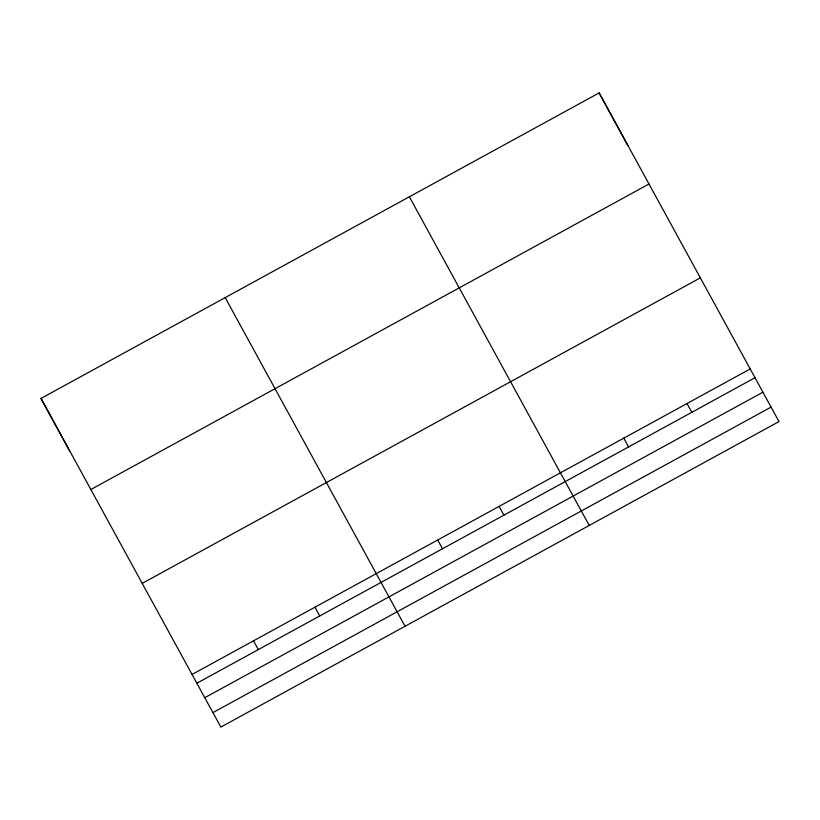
<?xml version="1.0" encoding="UTF-8"?>
<svg xmlns="http://www.w3.org/2000/svg" width="820" height="820" viewBox="0 0 820 820"><rect width="100%" height="100%" fill="white"/><g stroke="black" fill="none" stroke-linecap="round" stroke-linejoin="round"><path stroke-width="1.23" d="M41 398.428L599.143 92.916L779 421.572L220.857 727.084L41 398.428L69.72 451.092M90.876 489.499L649.02 183.987M142.26 583.338L700.413 277.826M192.136 674.419L750.279 368.908M196.923 683.193L755.066 377.682M204.815 697.687L762.969 392.165M212.954 712.601L771.107 407.089M409.375 196.79L589.231 525.446M225.192 297.609L405.039 626.265M599.143 92.916L619.961 131.097M620.576 132.215L627.864 145.581M687.027 403.532L691.813 412.306M623.774 438.157L628.561 446.931M499.113 506.391L503.9 515.165M437.726 539.99L442.503 548.775M314.931 607.21L319.718 615.984M253.534 640.809L258.32 649.594"/></g></svg>
